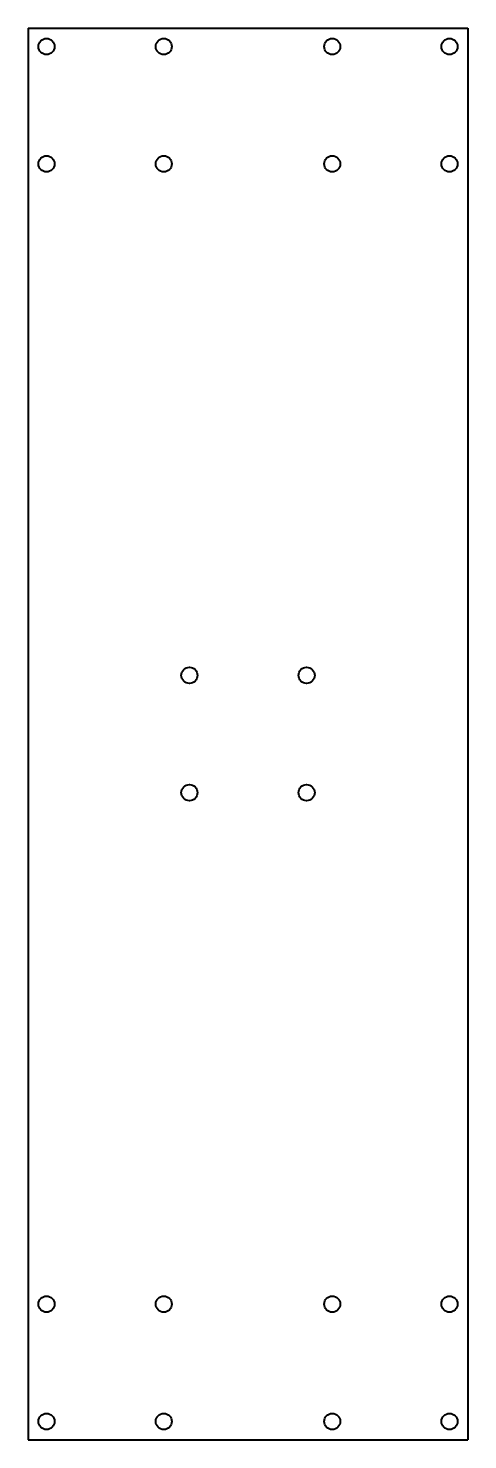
# Model space of a CAD drawing. Header units: inches. Extents: x -3 to 3, y -9.6 to 9.6.
import ezdxf

# ---------------------------------------------------------------- set-up
doc = ezdxf.new("R2010")
doc.units = ezdxf.units.IN
doc.header["$MEASUREMENT"] = 0
doc.layers.add('Visible', color=7, linetype='Continuous', lineweight=40)

msp = doc.modelspace()

# ---------------------------------------------------------------- linework, layer by layer
at = {"layer": 'Visible'}
for p, q in [((-3, 9.625), (3, 9.625)), ((-3, 9.625), (-3, -9.625)), ((3, 9.625), (3, -9.625)), ((-3, -9.625), (3, -9.625))]:
    msp.add_line(p, q, dxfattribs=at)
for centre in [(-2.75, 9.375), (-1.15, 9.375), (1.15, 9.375), (2.75, 9.375), (-2.75, 7.775), (-1.15, 7.775), (1.15, 7.775), (2.75, 7.775), (-0.8, 0.8), (0.8, 0.8), (-0.8, -0.8), (0.8, -0.8), (-2.75, -7.775), (-1.15, -7.775), (1.15, -7.775), (2.75, -7.775), (-2.75, -9.375), (-1.15, -9.375), (1.15, -9.375), (2.75, -9.375)]:
    msp.add_circle(centre, 0.11, dxfattribs=at)

doc.saveas('drawing.dxf')
